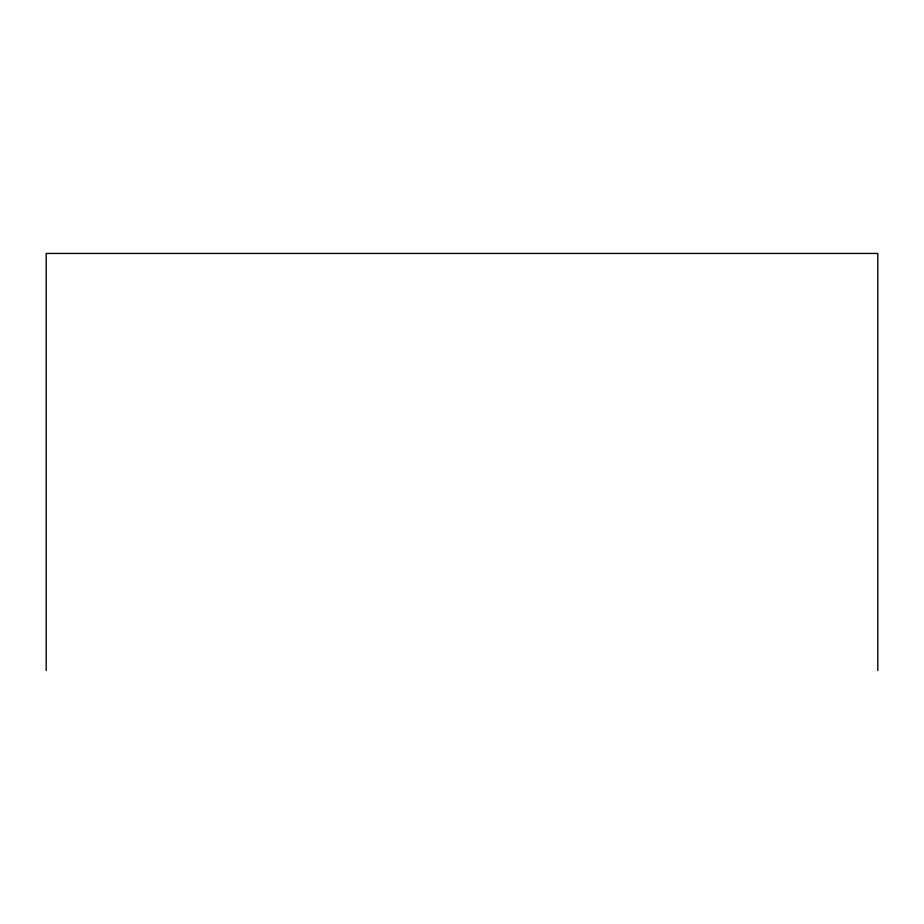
<?xml version="1.0" encoding="UTF-8"?>
<svg xmlns="http://www.w3.org/2000/svg" width="924" height="924" viewBox="0 0 924 924"><rect width="100%" height="100%" fill="white"/><g stroke="black" fill="none" stroke-linecap="round" stroke-linejoin="round"><path stroke-width="1.39" d="M877.8 670.558L877.8 253.442L46.2 253.442L46.2 670.558"/></g></svg>
